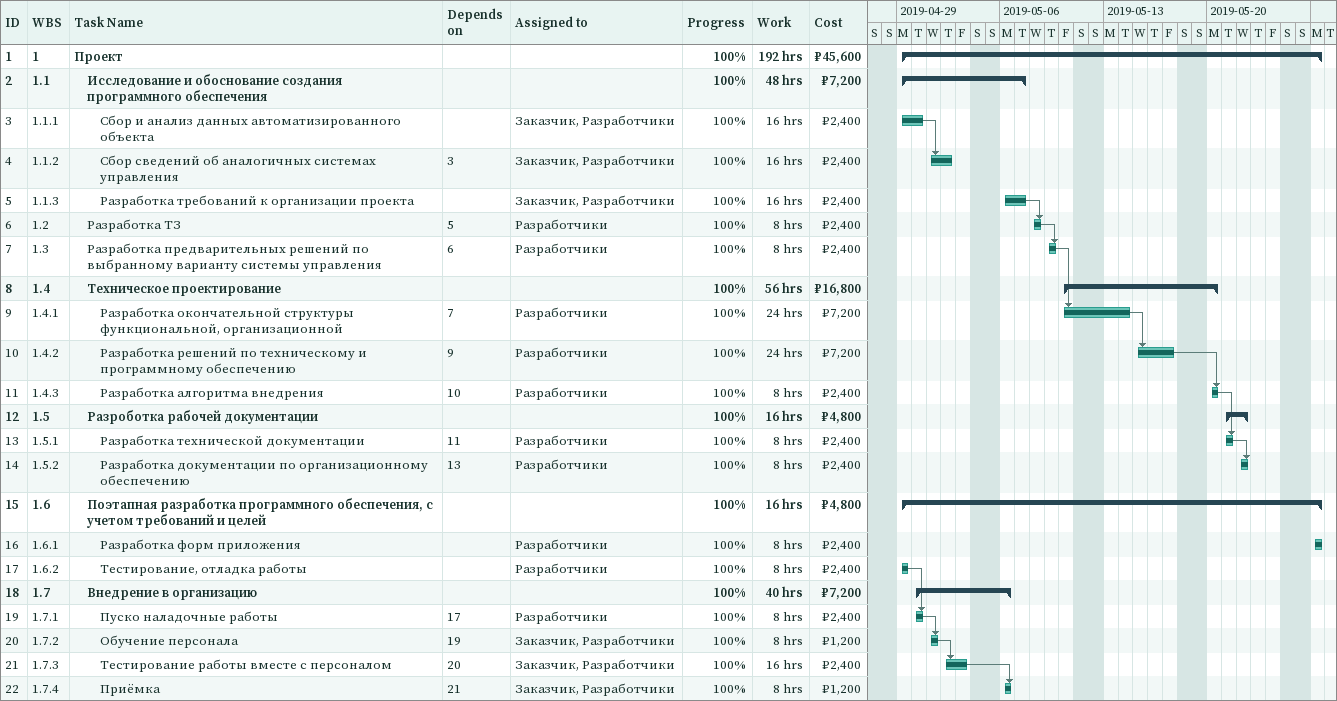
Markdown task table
| ID | WBS | Task | Start | Finish | Predecessors | Resources | % complete | Work (h) | Cost (₽) |
|---|---|---|---|---|---|---|---|---|---|
| 1 | 1 | **Проект** | 2019-04-29 | 2019-05-27 |  |  | 100 | 192 | 45600 |
| 2 | 1.1 | **Исследование и обоснование создания программного обеспечения** | 2019-04-29 | 2019-05-07 |  |  | 100 | 48 | 7200 |
| 3 | 1.1.1 | Сбор и анализ данных автоматизированного объекта | 2019-04-29 | 2019-04-30 |  | Заказчик, Разработчики | 100 | 16 | 2400 |
| 4 | 1.1.2 | Сбор сведений об аналогичных системах управления | 2019-05-01 | 2019-05-02 | 3 | Заказчик, Разработчики | 100 | 16 | 2400 |
| 5 | 1.1.3 | Разработка требований к организации проекта | 2019-05-06 | 2019-05-07 |  | Заказчик, Разработчики | 100 | 16 | 2400 |
| 6 | 1.2 | Разработка ТЗ | 2019-05-08 | 2019-05-08 | 5 | Разработчики | 100 | 8 | 2400 |
| 7 | 1.3 | Разработка предварительных решений по выбранному варианту системы управления | 2019-05-09 | 2019-05-09 | 6 | Разработчики | 100 | 8 | 2400 |
| 8 | 1.4 | **Техническое проектирование** | 2019-05-10 | 2019-05-20 |  |  | 100 | 56 | 16800 |
| 9 | 1.4.1 | Разработка окончательной структуры функциональной, организационной | 2019-05-10 | 2019-05-14 | 7 | Разработчики | 100 | 24 | 7200 |
| 10 | 1.4.2 | Разработка решений по техническому и программному обеспечению | 2019-05-15 | 2019-05-17 | 9 | Разработчики | 100 | 24 | 7200 |
| 11 | 1.4.3 | Разработка алгоритма внедрения | 2019-05-20 | 2019-05-20 | 10 | Разработчики | 100 | 8 | 2400 |
| 12 | 1.5 | **Разроботка рабочей документации** | 2019-05-21 | 2019-05-22 |  |  | 100 | 16 | 4800 |
| 13 | 1.5.1 | Разработка технической документации | 2019-05-21 | 2019-05-21 | 11 | Разработчики | 100 | 8 | 2400 |
| 14 | 1.5.2 | Разработка документации по организационному обеспечению | 2019-05-22 | 2019-05-22 | 13 | Разработчики | 100 | 8 | 2400 |
| 15 | 1.6 | **Поэтапная разработка программного обеспечения, с учетом требований и целей** | 2019-04-29 | 2019-05-27 |  |  | 100 | 16 | 4800 |
| 16 | 1.6.1 | Разработка форм приложения | 2019-05-27 | 2019-05-27 |  | Разработчики | 100 | 8 | 2400 |
| 17 | 1.6.2 | Тестирование, отладка работы | 2019-04-29 | 2019-04-29 |  | Разработчики | 100 | 8 | 2400 |
| 18 | 1.7 | **Внедрение в организацию** | 2019-04-30 | 2019-05-06 |  |  | 100 | 40 | 7200 |
| 19 | 1.7.1 | Пуско наладочные работы | 2019-04-30 | 2019-04-30 | 17 | Разработчики | 100 | 8 | 2400 |
| 20 | 1.7.2 | Обучение персонала | 2019-05-01 | 2019-05-01 | 19 | Заказчик, Разработчики | 100 | 8 | 1200 |
| 21 | 1.7.3 | Тестирование работы вместе с персоналом | 2019-05-02 | 2019-05-03 | 20 | Заказчик, Разработчики | 100 | 16 | 2400 |
| 22 | 1.7.4 | Приёмка | 2019-05-06 | 2019-05-06 | 21 | Заказчик, Разработчики | 100 | 8 | 1200 |
